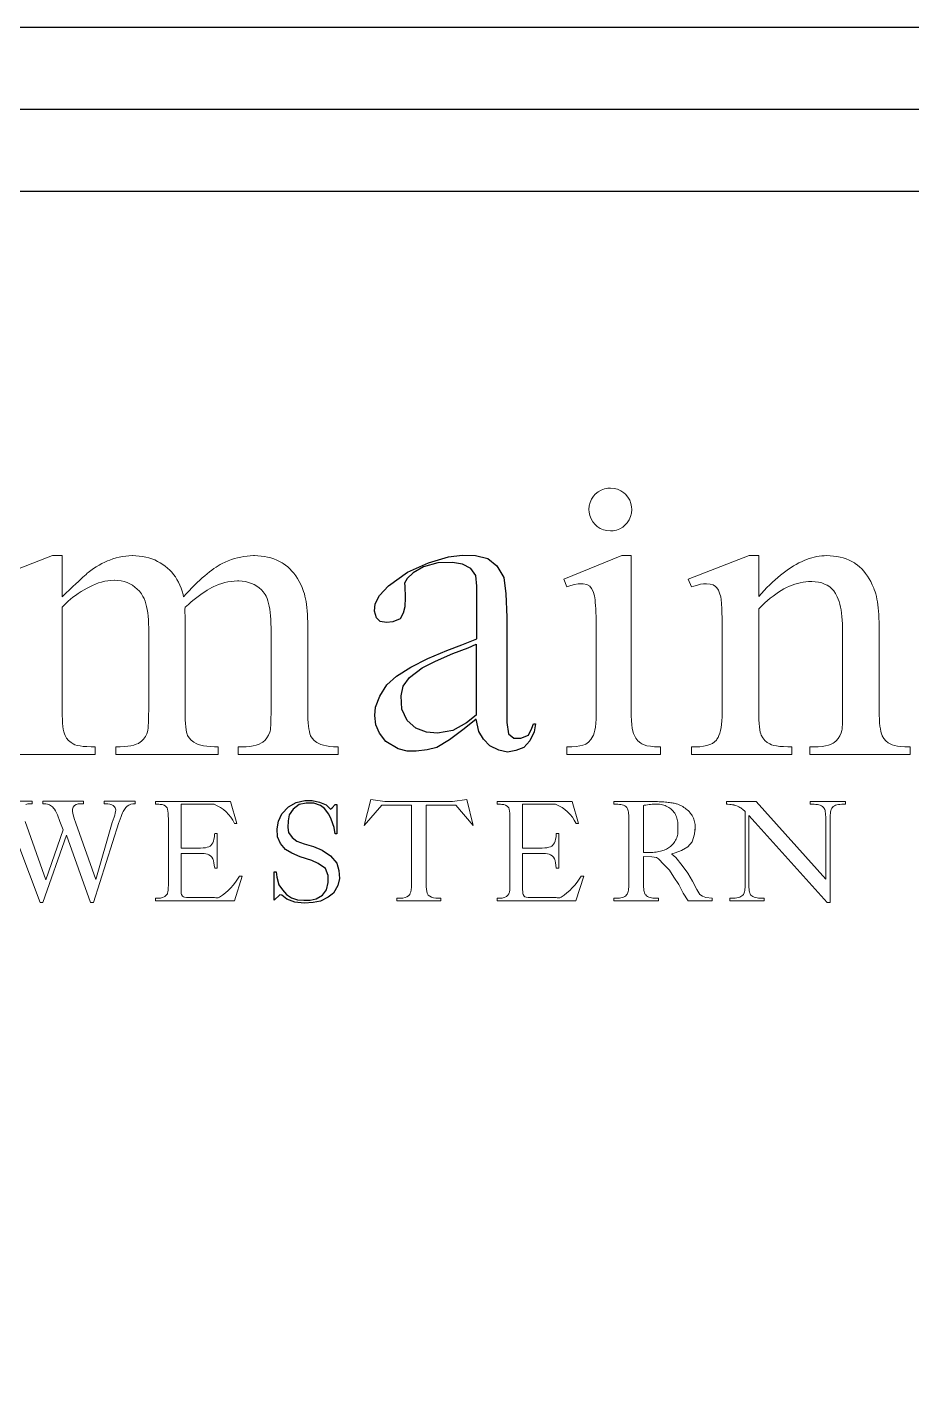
# Model space of a CAD drawing. Extents: x 135 to 255, y 133 to 270.
# Drawn here: x 180.69 to 202.28, y 236.69 to 269.85 of the extents above; entities that cross this region are included whole.
import ezdxf

# ---------------------------------------------------------------- set-up
doc = ezdxf.new("R2010")
doc.units = 0
doc.layers.add('L25', color=1, linetype='CONTINUOUS')
doc.layers.add('L35', color=3, linetype='CONTINUOUS')

# ---------------------------------------------------------------- blocks, each defined once
blk = doc.blocks.new('MRWAlogo')
at = {"layer": 'L25', "lineweight": 0}
for points in [[(74.128, 35.718), (73.976, 35.71), (73.766, 35.671), (73.571, 35.599), (73.394, 35.495), (73.231, 35.356), (73.129, 35.242), (73.01, 35.067), (72.927, 34.879), (72.876, 34.676), (72.859, 34.461), (72.867, 34.308), (72.907, 34.103), (72.983, 33.91), (73.089, 33.732), (73.231, 33.565), (73.346, 33.463), (73.52, 33.344), (73.709, 33.261), (73.911, 33.21), (74.128, 33.193), (74.279, 33.2), (74.485, 33.242), (74.678, 33.316), (74.857, 33.424), (75.022, 33.565), (75.118, 33.675), (75.234, 33.851), (75.316, 34.041), (75.365, 34.243), (75.382, 34.461), (75.375, 34.607), (75.336, 34.815), (75.265, 35.01), (75.16, 35.191), (75.022, 35.356), (74.913, 35.452), (74.736, 35.568), (74.546, 35.651), (74.344, 35.701), (74.128, 35.718)], [(37.809, 20.006), (43.723, 20.006), (43.723, 20.453), (43.491, 20.456), (43.244, 20.466), (43.025, 20.483), (42.833, 20.509), (42.671, 20.54), (42.536, 20.58), (42.43, 20.628), (42.301, 20.703), (42.159, 20.82), (42.041, 20.961), (41.948, 21.124), (41.947, 21.126), (41.908, 21.222), (41.873, 21.343), (41.844, 21.489), (41.82, 21.657), (41.802, 21.851), (41.789, 22.07), (41.781, 22.313), (41.778, 22.581), (41.778, 28.687), (41.78, 28.69), (41.89, 28.813), (42.009, 28.933), (42.136, 29.051), (42.272, 29.168), (42.416, 29.282), (42.567, 29.393), (42.727, 29.503), (42.895, 29.611), (43.072, 29.716), (43.256, 29.818), (43.449, 29.919), (43.559, 29.974), (43.742, 30.055), (43.924, 30.124), (44.108, 30.18), (44.292, 30.224), (44.476, 30.255), (44.66, 30.273), (44.846, 30.28), (44.87, 30.28), (45.068, 30.269), (45.258, 30.245), (45.438, 30.204), (45.61, 30.147), (45.772, 30.076), (45.926, 29.988), (46.07, 29.886), (46.206, 29.768), (46.333, 29.633), (46.451, 29.484), (46.477, 29.446), (46.547, 29.328), (46.611, 29.199), (46.668, 29.056), (46.718, 28.902), (46.762, 28.735), (46.798, 28.557), (46.828, 28.366), (46.852, 28.163), (46.868, 27.948), (46.879, 27.72), (46.883, 27.481), (46.883, 22.581), (46.881, 22.38), (46.877, 22.117), (46.872, 21.892), (46.862, 21.701), (46.85, 21.548), (46.835, 21.43), (46.817, 21.349), (46.771, 21.226), (46.686, 21.057), (46.581, 20.911), (46.454, 20.784), (46.307, 20.677), (46.274, 20.658), (46.152, 20.604), (46.007, 20.558), (45.838, 20.521), (45.648, 20.491), (45.434, 20.47), (45.197, 20.457), (44.938, 20.453), (44.938, 20.006), (50.981, 20.006), (50.981, 20.453), (50.76, 20.457), (50.524, 20.467), (50.311, 20.488), (50.122, 20.517), (49.955, 20.553), (49.811, 20.598), (49.689, 20.653), (49.54, 20.736), (49.386, 20.852), (49.266, 20.982), (49.18, 21.124), (49.146, 21.209), (49.117, 21.321), (49.092, 21.463), (49.073, 21.63), (49.057, 21.827), (49.045, 22.05), (49.039, 22.301), (49.036, 22.581), (49.036, 28.016), (49.01, 28.551), (49.036, 28.687), (49.045, 28.696), (49.223, 28.853), (49.395, 29.001), (49.562, 29.139), (49.726, 29.269), (49.884, 29.389), (50.037, 29.501), (50.186, 29.603), (50.33, 29.695), (50.468, 29.779), (50.603, 29.853), (50.734, 29.919), (50.819, 29.958), (51.005, 30.033), (51.19, 30.097), (51.375, 30.15), (51.561, 30.19), (51.746, 30.219), (51.931, 30.237), (52.117, 30.242), (52.193, 30.242), (52.4, 30.229), (52.596, 30.202), (52.78, 30.159), (52.952, 30.102), (53.114, 30.029), (53.263, 29.943), (53.402, 29.84), (53.529, 29.724), (53.644, 29.593), (53.749, 29.446), (53.81, 29.336), (53.865, 29.212), (53.915, 29.073), (53.958, 28.922), (53.997, 28.757), (54.028, 28.578), (54.055, 28.386), (54.075, 28.18), (54.09, 27.961), (54.098, 27.728), (54.102, 27.481), (54.102, 22.581), (54.101, 22.422), (54.098, 22.156), (54.094, 21.925), (54.086, 21.732), (54.076, 21.577), (54.064, 21.457), (54.049, 21.373), (54.033, 21.324), (53.958, 21.139), (53.863, 20.979), (53.751, 20.846), (53.618, 20.74), (53.542, 20.692), (53.393, 20.619), (53.23, 20.559), (53.05, 20.513), (52.855, 20.48), (52.644, 20.46), (52.417, 20.453), (52.17, 20.453), (52.17, 20.006), (58.07, 20.006), (58.07, 20.453), (58.033, 20.453), (57.79, 20.46), (57.568, 20.478), (57.371, 20.505), (57.198, 20.544), (57.047, 20.593), (56.922, 20.653), (56.805, 20.72), (56.649, 20.838), (56.526, 20.969), (56.438, 21.113), (56.436, 21.118), (56.397, 21.228), (56.363, 21.36), (56.333, 21.512), (56.31, 21.684), (56.292, 21.877), (56.279, 22.091), (56.271, 22.326), (56.268, 22.581), (56.268, 27.481), (56.268, 27.588), (56.265, 27.827), (56.258, 28.055), (56.246, 28.271), (56.232, 28.477), (56.214, 28.673), (56.192, 28.858), (56.166, 29.032), (56.136, 29.196), (56.103, 29.349), (56.066, 29.492), (56.026, 29.624), (55.981, 29.744), (55.938, 29.847), (55.851, 30.037), (55.758, 30.217), (55.659, 30.386), (55.556, 30.545), (55.447, 30.693), (55.333, 30.83), (55.212, 30.957), (55.087, 31.074), (54.956, 31.179), (54.82, 31.275), (54.765, 31.307), (54.602, 31.398), (54.434, 31.477), (54.261, 31.546), (54.082, 31.603), (53.901, 31.651), (53.713, 31.687), (53.521, 31.714), (53.324, 31.73), (53.122, 31.735), (53.063, 31.735), (52.873, 31.727), (52.685, 31.711), (52.498, 31.687), (52.312, 31.654), (52.127, 31.613), (51.943, 31.562), (51.76, 31.503), (51.578, 31.435), (51.396, 31.359), (51.216, 31.275), (51.105, 31.215), (50.983, 31.144), (50.858, 31.065), (50.731, 30.978), (50.6, 30.883), (50.467, 30.78), (50.33, 30.668), (50.188, 30.55), (50.045, 30.423), (49.897, 30.287), (49.746, 30.145), (49.592, 29.993), (49.435, 29.835), (49.275, 29.668), (49.112, 29.493), (48.944, 29.309), (48.912, 29.442), (48.856, 29.636), (48.791, 29.821), (48.72, 29.997), (48.64, 30.166), (48.552, 30.325), (48.457, 30.477), (48.353, 30.62), (48.242, 30.756), (48.123, 30.883), (47.996, 31.003), (47.861, 31.113), (47.724, 31.213), (47.567, 31.312), (47.406, 31.4), (47.24, 31.48), (47.068, 31.547), (46.892, 31.604), (46.71, 31.652), (46.522, 31.688), (46.331, 31.714), (46.132, 31.73), (45.929, 31.735), (45.902, 31.735), (45.715, 31.728), (45.527, 31.711), (45.341, 31.684), (45.151, 31.647), (44.964, 31.599), (44.774, 31.542), (44.585, 31.474), (44.463, 31.425), (44.29, 31.349), (44.121, 31.264), (43.954, 31.174), (43.791, 31.077), (43.63, 30.972), (43.472, 30.859), (43.318, 30.74), (43.315, 30.737), (43.262, 30.694), (43.192, 30.633), (43.105, 30.554), (43, 30.46), (42.878, 30.347), (42.739, 30.217), (42.582, 30.07), (42.407, 29.906), (42.215, 29.724), (42.005, 29.525), (41.778, 29.309), (41.778, 31.735), (41.216, 31.735), (37.613, 30.342)], [(39.628, 17.052), (39.749, 17.085), (39.894, 17.096), (40.003, 17.096), (40.003, 17.256), (37.726, 17.256)], [(38.656, 16.128), (40.484, 11.261), (40.647, 11.261), (42.04, 15.238), (43.442, 11.261), (43.623, 11.261), (45.132, 15.985), (45.145, 16.024), (45.204, 16.192), (45.258, 16.338), (45.306, 16.463), (45.348, 16.567), (45.385, 16.647), (45.417, 16.708), (45.447, 16.755), (45.53, 16.866), (45.616, 16.953), (45.703, 17.014), (45.716, 17.02), (45.823, 17.063), (45.949, 17.088), (46.094, 17.096), (46.094, 17.256), (44.256, 17.256), (44.256, 17.096), (44.334, 17.095), (44.474, 17.085), (44.598, 17.065), (44.705, 17.035), (44.78, 17), (44.873, 16.915), (44.912, 16.847), (44.936, 16.729), (44.936, 16.714), (44.929, 16.635), (44.911, 16.539), (44.883, 16.427), (44.844, 16.296), (44.796, 16.15), (44.737, 15.985), (43.773, 12.619), (42.593, 15.942), (42.567, 16.013), (42.513, 16.169), (42.469, 16.31), (42.434, 16.434), (42.409, 16.542), (42.394, 16.635), (42.39, 16.711), (42.395, 16.787), (42.434, 16.901), (42.507, 16.992), (42.515, 17), (42.608, 17.053), (42.73, 17.085), (42.879, 17.096), (43.042, 17.096), (43.042, 17.256), (40.647, 17.256), (40.647, 17.096), (40.666, 17.096), (40.815, 17.089), (40.919, 17.07), (41.031, 17.026), (41.146, 16.958), (41.206, 16.912), (41.291, 16.819), (41.323, 16.773), (41.387, 16.671), (41.447, 16.559), (41.505, 16.439), (41.649, 16.046), (41.832, 15.553), (40.81, 12.607), (39.599, 16.046)], [(79.106, 15.481), (79.116, 15.552), (79.123, 15.634), (79.126, 15.717), (79.124, 15.787), (79.117, 15.87), (79.107, 15.951), (79.092, 16.03), (79.071, 16.107), (79.047, 16.182), (79.018, 16.255), (78.985, 16.326), (78.946, 16.395), (78.903, 16.462), (78.855, 16.527), (78.803, 16.59), (78.781, 16.614), (78.722, 16.675), (78.66, 16.732), (78.597, 16.786), (78.532, 16.836), (78.464, 16.883), (78.394, 16.927), (78.322, 16.966), (78.248, 17.003), (78.172, 17.036), (78.094, 17.065), (78.014, 17.092), (78.009, 17.093), (77.952, 17.108), (77.892, 17.123), (77.828, 17.135), (77.76, 17.148), (77.69, 17.159), (77.615, 17.17), (77.538, 17.18), (77.456, 17.188), (77.372, 17.196), (77.283, 17.203), (77.191, 17.209), (77.096, 17.214), (76.997, 17.218), (76.895, 17.221), (76.789, 17.223), (76.68, 17.225), (76.566, 17.226), (74.326, 17.226), (74.326, 17.065), (74.557, 17.065), (74.652, 17.062), (74.742, 17.05), (74.824, 17.03), (74.899, 17.004), (74.967, 16.969), (75.029, 16.926), (75.083, 16.875), (75.106, 16.846), (75.131, 16.801), (75.152, 16.745), (75.17, 16.679), (75.184, 16.603), (75.195, 16.515), (75.204, 16.417), (75.208, 16.308), (75.21, 16.188), (75.21, 12.401), (75.21, 12.396), (75.208, 12.277), (75.204, 12.17), (75.197, 12.074), (75.186, 11.99), (75.173, 11.917), (75.156, 11.856), (75.137, 11.805), (75.115, 11.766), (75.078, 11.719), (75.026, 11.667), (74.966, 11.624), (74.899, 11.587), (74.824, 11.56), (74.742, 11.54), (74.653, 11.528), (74.557, 11.524), (74.326, 11.524), (74.326, 11.364), (76.961, 11.364), (76.961, 11.524), (76.721, 11.524), (76.634, 11.527), (76.544, 11.538), (76.462, 11.558), (76.386, 11.585), (76.318, 11.62), (76.258, 11.663), (76.204, 11.714), (76.181, 11.744), (76.156, 11.789), (76.135, 11.844), (76.117, 11.91), (76.102, 11.987), (76.091, 12.075), (76.083, 12.173), (76.078, 12.282), (76.077, 12.401), (76.077, 13.983), (76.557, 13.966), (76.851, 13.935), (76.963, 13.854), (77.277, 13.52), (77.601, 13.175), (77.865, 12.76), (78.159, 12.324), (78.423, 11.817), (78.706, 11.364), (80.126, 11.364), (80.126, 11.533), (79.761, 11.564), (79.548, 11.645), (79.396, 11.736), (79.214, 12.04), (78.97, 12.537), (78.686, 13.003), (78.352, 13.459), (77.977, 13.925), (77.743, 14.118), (77.743, 14.148), (77.946, 14.199), (78.321, 14.341), (78.697, 14.564), (78.94, 14.858), (79.092, 15.304), (79.126, 15.717)]]:
    blk.add_lwpolyline(points, dxfattribs=at)
at = {"layer": 'L25'}
for points in [[(66.24, 26.826), (66.242, 29.928), (66.182, 30.565), (65.881, 30.973), (65.389, 31.24), (64.798, 31.338), (63.933, 31.319), (63.105, 31.069), (62.485, 30.72), (62.123, 30.379), (61.98, 30.115), (62.003, 29.929), (62.021, 29.257), (62.003, 28.725), (61.887, 28.333), (61.711, 28.003), (61.28, 27.827), (60.913, 27.794), (60.536, 27.857), (60.332, 28.075), (60.204, 28.459), (60.253, 28.9), (60.508, 29.394), (61.04, 29.961), (62.144, 30.757), (63.396, 31.319), (64.577, 31.664), (65.387, 31.772), (66.171, 31.754), (66.883, 31.563), (67.413, 31.136), (67.845, 30.445), (67.952, 29.485), (68.014, 28.102), (68.014, 21.897), (68.109, 21.219), (68.434, 20.969), (68.843, 20.969), (69.29, 21.148), (69.481, 21.553), (69.593, 21.819), (69.699, 21.819), (69.619, 21.339), (69.378, 20.806), (69.011, 20.422), (68.536, 20.235), (68.059, 20.15), (67.549, 20.252), (67.016, 20.51), (66.638, 20.905), (66.363, 21.351), (66.212, 22.083), (65.494, 21.521), (64.633, 20.862), (63.883, 20.415), (63.303, 20.275), (62.655, 20.203), (62.126, 20.203), (61.594, 20.334), (60.875, 20.778), (60.497, 21.259), (60.29, 21.759), (60.22, 22.296), (60.272, 22.797), (60.519, 23.449), (60.926, 24.104), (61.494, 24.618), (62.346, 25.161), (63.351, 25.666), (64.472, 26.132), (65.357, 26.482)], [(66.197, 22.319), (65.637, 21.879), (64.822, 21.424), (63.923, 21.252), (63.267, 21.329), (62.648, 21.561), (62.138, 22.012), (61.825, 22.676), (61.787, 23.466), (61.905, 24.035), (62.277, 24.544), (63.016, 25.112), (63.802, 25.505), (64.824, 25.969), (65.729, 26.302), (66.197, 26.51)], [(54.283, 11.408), (54.283, 13.088), (54.398, 13.088), (54.437, 12.76), (54.559, 12.321), (54.774, 12.015), (55.019, 11.75), (55.306, 11.545), (55.664, 11.422), (56.042, 11.402), (56.408, 11.412), (56.756, 11.483), (57.146, 11.709), (57.373, 12.019), (57.465, 12.449), (57.465, 12.869), (57.311, 13.271), (56.89, 13.568), (56.503, 13.741), (55.816, 13.964), (55.333, 14.175), (54.953, 14.405), (54.654, 14.744), (54.485, 15.142), (54.465, 15.621), (54.535, 16.061), (54.745, 16.51), (55.134, 16.919), (55.584, 17.169), (56.095, 17.289), (56.535, 17.289), (56.955, 17.199), (57.345, 17.03), (57.545, 16.84), (57.619, 16.778), (57.702, 16.861), (57.879, 17.047), (57.983, 17.047), (57.983, 15.318), (57.887, 15.318), (57.818, 15.687), (57.646, 16.185), (57.503, 16.49), (57.258, 16.817), (57.021, 17.003), (56.621, 17.136), (56.171, 17.136), (55.761, 17.054), (55.412, 16.777), (55.165, 16.448), (55.103, 16.089), (55.083, 15.702), (55.124, 15.392), (55.351, 15.113), (55.628, 14.898), (56.056, 14.725), (56.601, 14.574), (57.124, 14.363), (57.605, 14.032), (57.985, 13.593), (58.104, 13.155), (58.134, 12.685), (58.044, 12.276), (57.785, 11.828), (57.476, 11.589), (57.026, 11.358), (56.595, 11.278), (56.062, 11.238), (55.501, 11.298), (55.041, 11.468), (54.736, 11.712), (54.621, 11.724)]]:
    blk.add_lwpolyline(points, close=True, dxfattribs=at)
at = {"layer": 'L25', "lineweight": 0}
for points in [[(75.353, 31.735), (74.806, 31.735), (71.375, 30.343), (71.548, 29.895), (71.553, 29.896), (71.791, 29.978), (72.01, 30.035), (72.211, 30.069), (72.393, 30.082), (72.525, 30.075), (72.735, 30.026), (72.903, 29.932), (73.015, 29.803), (73.107, 29.615), (73.177, 29.372), (73.179, 29.366), (73.199, 29.255), (73.216, 29.123), (73.231, 28.969), (73.245, 28.794), (73.256, 28.598), (73.267, 28.38), (73.274, 28.141), (73.281, 27.881), (73.285, 27.6), (73.288, 27.297), (73.29, 26.972), (73.29, 22.581), (73.288, 22.372), (73.279, 22.092), (73.264, 21.842), (73.24, 21.624), (73.209, 21.436), (73.172, 21.278), (73.128, 21.151), (73.09, 21.075), (72.97, 20.885), (72.829, 20.731), (72.667, 20.617), (72.635, 20.598), (72.495, 20.547), (72.318, 20.507), (72.1, 20.477), (71.845, 20.46), (71.548, 20.454), (71.548, 20.006), (77.082, 20.006), (77.082, 20.454), (77.006, 20.454), (76.727, 20.464), (76.482, 20.487), (76.277, 20.521), (76.107, 20.569), (75.976, 20.629), (75.909, 20.669), (75.75, 20.8), (75.617, 20.966), (75.515, 21.164), (75.486, 21.236), (75.445, 21.378), (75.411, 21.553), (75.387, 21.762), (75.368, 22.001), (75.357, 22.275), (75.353, 22.581)], [(78.711, 30.342), (78.907, 29.895), (79.049, 29.944), (79.252, 30.004), (79.442, 30.046), (79.618, 30.072), (79.782, 30.081), (79.798, 30.081), (80.003, 30.062), (80.181, 30.007), (80.33, 29.919), (80.405, 29.843), (80.493, 29.706), (80.568, 29.528), (80.63, 29.31), (80.638, 29.271), (80.65, 29.187), (80.661, 29.086), (80.672, 28.967), (80.681, 28.83), (80.69, 28.675), (80.698, 28.503), (80.704, 28.314), (80.709, 28.106), (80.713, 27.882), (80.717, 27.641), (80.72, 27.381), (80.721, 27.105), (80.722, 26.809), (80.722, 22.581), (80.721, 22.464), (80.715, 22.218), (80.7, 21.99), (80.68, 21.78), (80.652, 21.588), (80.617, 21.415), (80.576, 21.259), (80.527, 21.122), (80.471, 21.003), (80.409, 20.902), (80.374, 20.857), (80.266, 20.75), (80.138, 20.659), (79.988, 20.585), (79.815, 20.528), (79.621, 20.487), (79.406, 20.462), (79.169, 20.453), (78.907, 20.453), (78.907, 20.006), (84.821, 20.006), (84.821, 20.453), (84.59, 20.457), (84.342, 20.466), (84.123, 20.484), (83.931, 20.509), (83.769, 20.541), (83.634, 20.58), (83.529, 20.628), (83.376, 20.72), (83.239, 20.838), (83.12, 20.982), (83.02, 21.15), (82.99, 21.22), (82.96, 21.329), (82.934, 21.465), (82.914, 21.631), (82.897, 21.825), (82.885, 22.048), (82.879, 22.301), (82.876, 22.581), (82.876, 28.589), (82.915, 28.63), (83.076, 28.791), (83.236, 28.944), (83.396, 29.087), (83.556, 29.223), (83.717, 29.35), (83.878, 29.467), (84.037, 29.577), (84.198, 29.677), (84.358, 29.769), (84.52, 29.852), (84.681, 29.926), (84.842, 29.992), (85.003, 30.049), (85.163, 30.097), (85.325, 30.136), (85.486, 30.166), (85.647, 30.188), (85.809, 30.201), (85.969, 30.206), (85.998, 30.206), (86.209, 30.195), (86.407, 30.168), (86.591, 30.124), (86.761, 30.063), (86.918, 29.985), (87.06, 29.892), (87.19, 29.781), (87.304, 29.654), (87.406, 29.509), (87.449, 29.432), (87.509, 29.308), (87.563, 29.173), (87.612, 29.028), (87.656, 28.872), (87.697, 28.705), (87.73, 28.529), (87.759, 28.341), (87.782, 28.143), (87.8, 27.934), (87.813, 27.715), (87.821, 27.486), (87.824, 27.245), (87.824, 22.581), (87.824, 22.477), (87.821, 22.201), (87.817, 21.964), (87.809, 21.766), (87.799, 21.609), (87.786, 21.49), (87.772, 21.412), (87.73, 21.281), (87.654, 21.105), (87.558, 20.948), (87.445, 20.815), (87.314, 20.702), (87.27, 20.672), (87.142, 20.606), (86.99, 20.55), (86.814, 20.509), (86.613, 20.478), (86.389, 20.46), (86.139, 20.453), (85.891, 20.453), (85.891, 20.006), (91.806, 20.006), (91.806, 20.453), (91.74, 20.454), (91.484, 20.461), (91.258, 20.477), (91.058, 20.501), (90.887, 20.535), (90.744, 20.576), (90.63, 20.628), (90.514, 20.698), (90.37, 20.816), (90.252, 20.955), (90.16, 21.113), (90.157, 21.121), (90.115, 21.228), (90.078, 21.358), (90.047, 21.508), (90.023, 21.68), (90.003, 21.873), (89.989, 22.087), (89.98, 22.323), (89.977, 22.581), (89.977, 27.444), (89.977, 27.582), (89.973, 27.816), (89.966, 28.04), (89.954, 28.255), (89.94, 28.46), (89.922, 28.655), (89.9, 28.839), (89.874, 29.012), (89.844, 29.177), (89.811, 29.331), (89.775, 29.475), (89.735, 29.608), (89.691, 29.733), (89.655, 29.823), (89.569, 30.018), (89.48, 30.201), (89.384, 30.374), (89.283, 30.535), (89.176, 30.686), (89.065, 30.825), (88.948, 30.955), (88.827, 31.073), (88.7, 31.179), (88.567, 31.275), (88.522, 31.305), (88.365, 31.394), (88.203, 31.474), (88.034, 31.543), (87.857, 31.603), (87.676, 31.651), (87.487, 31.687), (87.292, 31.714), (87.091, 31.73), (86.884, 31.735), (86.742, 31.732), (86.594, 31.722), (86.446, 31.704), (86.297, 31.679), (86.148, 31.647), (85.998, 31.608), (85.847, 31.561), (85.696, 31.508), (85.544, 31.447), (85.393, 31.38), (85.24, 31.305), (85.085, 31.223), (84.931, 31.134), (84.777, 31.038), (84.622, 30.934), (84.466, 30.823), (84.309, 30.706), (84.152, 30.58), (83.996, 30.448), (83.836, 30.308), (83.678, 30.162), (83.519, 30.009), (83.359, 29.848), (83.199, 29.68), (83.038, 29.505), (82.876, 29.322), (82.876, 31.735), (82.315, 31.735)], [(60.818, 17.225), (59.981, 17.353), (59.605, 15.812), (60.636, 17.013), (62.384, 17.013), (62.384, 12.38), (62.384, 12.334), (62.379, 12.166), (62.366, 12.023), (62.346, 11.905), (62.319, 11.814), (62.284, 11.748), (62.211, 11.668), (62.118, 11.605), (62.007, 11.56), (61.878, 11.532), (61.731, 11.524), (61.513, 11.524), (61.513, 11.364), (64.121, 11.364), (64.121, 11.524), (63.908, 11.524), (63.821, 11.527), (63.684, 11.546), (63.563, 11.581), (63.462, 11.635), (63.377, 11.705), (63.35, 11.743), (63.316, 11.82), (63.289, 11.922), (63.27, 12.049), (63.259, 12.202), (63.255, 12.38), (63.255, 17.013), (64.997, 17.013), (66.029, 15.812), (65.653, 17.353), (64.816, 17.225)], [(76.789, 17.079), (76.843, 17.079), (76.935, 17.074), (77.023, 17.065), (77.109, 17.052), (77.191, 17.034), (77.271, 17.012), (77.348, 16.986), (77.421, 16.955), (77.492, 16.92), (77.56, 16.881), (77.625, 16.838), (77.687, 16.79), (77.746, 16.738), (77.767, 16.717), (77.822, 16.658), (77.871, 16.598), (77.915, 16.534), (77.955, 16.468), (77.99, 16.399), (78.02, 16.328), (78.046, 16.253), (78.067, 16.177), (78.083, 16.097), (78.095, 16.016), (78.102, 15.93), (78.105, 15.843), (78.104, 15.817), (78.1, 15.39), (78.091, 15.309), (78.077, 15.231), (78.058, 15.156), (78.034, 15.082), (78.005, 15.01), (77.97, 14.941), (77.931, 14.874), (77.887, 14.81), (77.838, 14.747), (77.784, 14.687), (77.724, 14.629), (77.66, 14.573), (77.615, 14.539), (77.557, 14.499), (77.497, 14.462), (77.433, 14.427), (77.367, 14.395), (77.297, 14.366), (77.225, 14.339), (77.149, 14.314), (77.07, 14.292), (76.989, 14.273), (76.903, 14.257), (76.815, 14.243), (76.725, 14.231), (76.631, 14.222), (76.534, 14.215), (76.434, 14.212), (76.331, 14.211), (76.315, 14.211), (76.227, 14.215), (76.077, 14.215), (76.077, 16.997), (76.119, 17.005), (76.221, 17.022), (76.319, 17.037), (76.41, 17.05), (76.497, 17.061), (76.578, 17.069), (76.653, 17.075), (76.724, 17.078)], [(82.072, 12.379), (82.07, 12.261), (82.066, 12.155), (82.058, 12.06), (82.046, 11.975), (82.031, 11.902), (82.013, 11.84), (81.992, 11.789), (81.968, 11.749), (81.936, 11.711), (81.882, 11.662), (81.819, 11.62), (81.749, 11.585), (81.669, 11.558), (81.583, 11.539), (81.487, 11.528), (81.383, 11.524), (81.16, 11.524), (81.16, 11.364), (83.199, 11.364), (83.199, 11.524), (82.971, 11.524), (82.868, 11.527), (82.773, 11.538), (82.685, 11.557), (82.606, 11.583), (82.534, 11.617), (82.47, 11.657), (82.415, 11.705), (82.396, 11.729), (82.37, 11.772), (82.348, 11.826), (82.329, 11.892), (82.313, 11.968), (82.302, 12.054), (82.293, 12.152), (82.288, 12.261), (82.286, 12.38), (82.286, 16.413), (82.665, 15.989), (86.914, 11.269), (87.086, 11.269), (87.086, 16.21), (87.086, 16.211), (87.087, 16.328), (87.092, 16.435), (87.1, 16.53), (87.112, 16.614), (87.126, 16.688), (87.145, 16.749), (87.166, 16.801), (87.19, 16.841), (87.219, 16.875), (87.273, 16.926), (87.336, 16.969), (87.406, 17.004), (87.485, 17.03), (87.572, 17.05), (87.667, 17.062), (87.77, 17.065), (87.998, 17.065), (87.998, 17.226), (85.915, 17.226), (85.915, 17.065), (86.138, 17.065), (86.243, 17.062), (86.339, 17.051), (86.427, 17.032), (86.506, 17.006), (86.577, 16.973), (86.64, 16.932), (86.695, 16.884), (86.715, 16.86), (86.741, 16.816), (86.765, 16.762), (86.784, 16.697), (86.799, 16.621), (86.812, 16.534), (86.82, 16.437), (86.826, 16.329), (86.827, 16.21), (86.827, 12.64), (82.727, 17.226), (80.978, 17.226), (80.978, 17.065), (81.06, 17.065), (81.164, 17.06), (81.254, 17.053), (81.331, 17.042), (81.397, 17.026), (81.426, 17.018), (81.524, 16.986), (81.614, 16.953), (81.693, 16.92), (81.763, 16.885), (81.824, 16.849), (81.858, 16.825), (81.908, 16.786), (81.964, 16.738), (82.026, 16.681), (82.072, 16.635), (82.072, 12.38)]]:
    blk.add_lwpolyline(points, close=True, dxfattribs=at)
for points in [[(50.763, 11.571), (50.396, 11.566), (50.265, 11.559), (50.12, 11.557), (49.225, 11.557), (49.119, 11.561), (49.006, 11.578), (48.93, 11.609), (48.883, 11.645), (48.821, 11.743), (48.809, 11.793), (48.798, 11.892), (48.792, 12.032), (48.79, 12.214), (48.79, 14.169), (49.949, 14.169), (50.02, 14.168), (50.15, 14.16), (50.263, 14.143), (50.359, 14.118), (50.438, 14.083), (50.529, 14.023), (50.609, 13.942), (50.668, 13.845), (50.682, 13.812), (50.705, 13.728), (50.729, 13.613), (50.753, 13.469), (50.777, 13.297), (50.921, 13.297), (50.921, 15.337), (50.777, 15.337), (50.775, 15.291), (50.759, 15.144), (50.736, 15.012), (50.704, 14.895), (50.662, 14.793), (50.611, 14.708), (50.552, 14.636), (50.508, 14.6), (50.432, 14.558), (50.339, 14.526), (50.227, 14.504), (50.097, 14.49), (49.949, 14.485), (48.79, 14.485), (48.79, 17.071), (50.592, 17.071), (50.737, 17.068, -0.194471), (51.94, 15.941), (52.091, 15.941), (51.708, 17.225), (47.288, 17.225), (47.288, 17.065), (47.475, 17.065), (47.564, 17.062), (47.684, 17.044), (47.787, 17.009), (47.874, 16.958), (47.942, 16.893), (47.968, 16.85), (47.995, 16.772), (48.016, 16.669), (48.031, 16.54), (48.04, 16.385), (48.044, 16.205), (48.044, 12.397), (48.043, 12.29), (48.038, 12.135), (48.03, 12.006), (48.017, 11.904), (48, 11.83), (47.984, 11.789), (47.921, 11.694), (47.83, 11.623), (47.797, 11.605), (47.693, 11.56), (47.586, 11.532), (47.475, 11.524), (47.288, 11.524), (47.288, 11.364), (51.937, 11.364), (52.393, 12.833), (52.237, 12.833, -0.121442), (51.055, 11.588, -0.261254)], [(70.916, 11.571), (70.549, 11.566), (70.419, 11.559), (70.273, 11.557), (69.379, 11.557), (69.273, 11.561), (69.159, 11.578), (69.083, 11.609), (69.036, 11.645), (68.974, 11.743), (68.963, 11.793), (68.951, 11.892), (68.946, 12.032), (68.943, 12.214), (68.943, 14.169), (70.102, 14.169), (70.173, 14.168), (70.303, 14.16), (70.417, 14.143), (70.513, 14.118), (70.591, 14.083), (70.683, 14.023), (70.762, 13.942), (70.822, 13.845), (70.835, 13.812), (70.858, 13.728), (70.883, 13.613), (70.906, 13.469), (70.931, 13.297), (71.074, 13.297), (71.074, 15.337), (70.931, 15.337), (70.928, 15.291), (70.913, 15.144), (70.889, 15.012), (70.857, 14.895), (70.815, 14.793), (70.764, 14.708), (70.705, 14.636), (70.661, 14.6), (70.585, 14.558), (70.492, 14.526), (70.38, 14.504), (70.25, 14.49), (70.102, 14.485), (68.943, 14.485), (68.943, 17.071), (70.745, 17.071), (70.89, 17.068, -0.194471), (72.093, 15.941), (72.244, 15.941), (71.861, 17.225), (67.442, 17.225), (67.442, 17.065), (67.629, 17.065), (67.717, 17.062), (67.837, 17.044), (67.941, 17.009), (68.027, 16.958), (68.096, 16.893), (68.121, 16.85), (68.148, 16.772), (68.169, 16.669), (68.185, 16.54), (68.193, 16.385), (68.197, 16.205), (68.197, 12.397), (68.196, 12.29), (68.191, 12.135), (68.183, 12.006), (68.171, 11.904), (68.154, 11.83), (68.137, 11.789), (68.074, 11.694), (67.983, 11.623), (67.95, 11.605), (67.847, 11.56), (67.739, 11.532), (67.629, 11.524), (67.442, 11.524), (67.442, 11.364), (72.091, 11.364), (72.546, 12.833), (72.39, 12.833, -0.121442), (71.208, 11.588, -0.261254)]]:
    blk.add_lwpolyline(points, format="xyb", close=True, dxfattribs=at)

msp = doc.modelspace()

# ---------------------------------------------------------------- linework, layer by layer
at = {"layer": 'L35'}
for points in [[(135.329, 164.851), (135.329, 254.851, -0.414214), (150.329, 269.851), (240.329, 269.851, -0.414214), (255.329, 254.851), (255.329, 164.851, -0.414214), (240.329, 149.851), (150.329, 149.851, -0.414214)], [(137.329, 164.851), (137.329, 254.851, -0.414214), (150.329, 267.851), (240.329, 267.851, -0.414214), (253.329, 254.851), (253.329, 164.851, -0.414214), (240.329, 151.851), (150.329, 151.851, -0.414214)], [(139.329, 164.851), (139.329, 254.851, -0.414214), (150.329, 265.851), (240.329, 265.851, -0.414214), (251.329, 254.851), (251.329, 164.851, -0.414214), (240.329, 153.851), (150.329, 153.851, -0.414214)]]:
    msp.add_lwpolyline(points, format="xyb", close=True, dxfattribs=at)

# ---------------------------------------------------------------- block references
at = {"layer": 'L25', "xscale": 0.4136672638035128, "yscale": 0.413667263803516, "zscale": 0.4136672638035157}
msp.add_blockref('MRWAlogo', (164.262, 243.824), dxfattribs=at)

doc.saveas('drawing.dxf')
